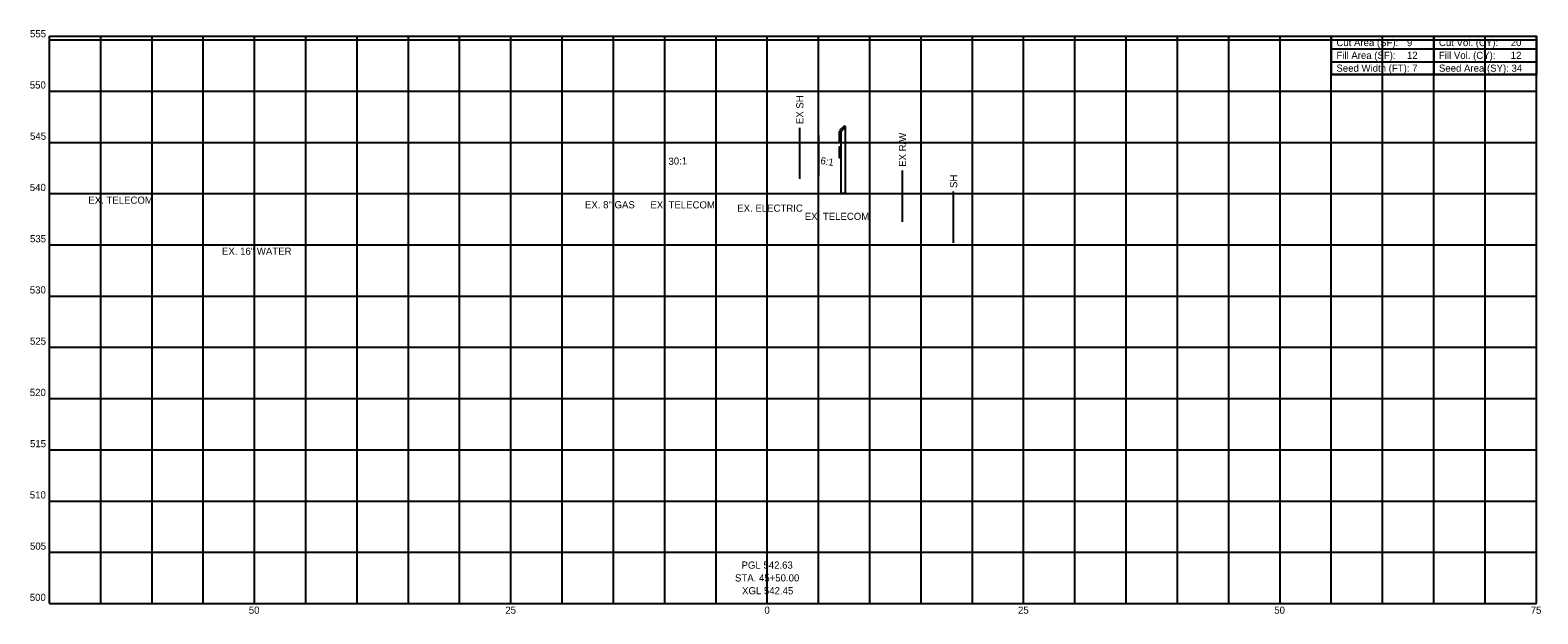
# Model space of a CAD drawing. Extents: x -72 to 149, y 499 to 556.
# Drawn here: x -71.9 to 75.1, y 499 to 556 of the extents above; entities that cross this region are included whole.
import ezdxf

# ---------------------------------------------------------------- set-up
doc = ezdxf.new("R2010")
doc.units = 0
for name, color, linetype in [('Default', 7, 'Continuous'), ('RW_P_Esmt_SH', 7, 'Continuous'), ('RW_X_Esmt_SH', 7, 'Continuous'), ('RW_X_Fee_RW', 7, 'Continuous'), ('SH_Data', 7, 'Continuous'), ('SH_Major_Grid_Line', 7, 'Continuous'), ('SH_Masking', 7, 'Continuous'), ('SH_Text', 7, 'Continuous'), ('UT_X_Electric_Text', 7, 'Continuous'), ('UT_X_Gas_Text', 7, 'Continuous'), ('UT_X_Telecom_Text', 7, 'Continuous')]:
    doc.layers.add(name, color=color, linetype=linetype)

msp = doc.modelspace()

# ---------------------------------------------------------------- linework, layer by layer
at = {"layer": 'Default'}
msp.add_circle((75, 555.37), 0.000417, dxfattribs=at)
msp.add_circle((75, 555.37), 0.000417, dxfattribs=at)
msp.add_circle((75, 555.37), 0.000417, dxfattribs=at)
msp.add_circle((75, 555.37), 0.000417, dxfattribs=at)
msp.add_circle((75, 555.37), 0.000417, dxfattribs=at)
msp.add_circle((75, 555.37), 0.000417, dxfattribs=at)
msp.add_circle((75, 555.37), 0.000417, dxfattribs=at)
msp.add_circle((75, 555.37), 0.000417, dxfattribs=at)
msp.add_circle((75, 555.37), 0.000417, dxfattribs=at)
msp.add_circle((75, 555.37), 0.000417, dxfattribs=at)
msp.add_circle((75, 555.37), 0.000417, dxfattribs=at)
msp.add_circle((75, 555.37), 0.000417, dxfattribs=at)
at = {"layer": 'RW_P_Esmt_SH'}
msp.add_line((18.17, 535.2), (18.17, 540.2), dxfattribs=at)
at = {"layer": 'RW_X_Esmt_SH'}
msp.add_line((3.17, 541.43), (3.17, 546.43), dxfattribs=at)
msp.add_line((3.17, 541.43), (3.17, 546.43), dxfattribs=at)
at = {"layer": 'RW_X_Fee_RW'}
msp.add_line((13.19, 537.26), (13.19, 542.26), dxfattribs=at)
at = {"layer": 'SH_Data'}
for p, q in [((55, 555.37), (75, 555.37)), ((55, 555.37), (55, 552.87)), ((65, 555.37), (65, 551.62)), ((75, 555.37), (75, 552.87)), ((55, 554.12), (75, 554.12)), ((55, 552.87), (75, 552.87)), ((63.3, 552.24), (63.3, 552.24)), ((72.95, 552.24), (72.95, 552.24))]:
    msp.add_line(p, q, dxfattribs=at)
msp.add_lwpolyline([(55, 552.87), (55, 551.62), (75, 551.62), (75, 552.87)], dxfattribs=at)
at = {"layer": 'SH_Major_Grid_Line'}
for p, q in [((-70, 555.37), (75, 555.37)), ((-70, 500), (-70, 555.37)), ((-70, 555), (75, 555)), ((-65, 500), (-65, 555.37)), ((-60, 500), (-60, 555.37)), ((-55, 500), (-55, 555.37)), ((-50, 500), (-50, 555.37)), ((-45, 500), (-45, 555.37)), ((-40, 500), (-40, 555.37)), ((-35, 500), (-35, 555.37)), ((-30, 500), (-30, 555.37)), ((-25, 500), (-25, 555.37)), ((-20, 500), (-20, 555.37)), ((-15, 500), (-15, 555.37)), ((-10, 500), (-10, 555.37)), ((-5, 500), (-5, 555.37)), ((0, 500), (0, 555.37)), ((5, 500), (5, 555.37)), ((10, 500), (10, 555.37)), ((15, 500), (15, 555.37)), ((20, 500), (20, 555.37)), ((25, 500), (25, 555.37)), ((30, 500), (30, 555.37)), ((35, 500), (35, 555.37)), ((40, 500), (40, 555.37)), ((45, 500), (45, 555.37)), ((50, 500), (50, 555.37)), ((55, 500), (55, 555.37)), ((60, 500), (60, 555.37)), ((65, 500), (65, 555.37)), ((70, 500), (70, 555.37)), ((75, 500), (75, 555.37)), ((-70, 550), (75, 550)), ((-70, 545), (75, 545)), ((-70, 540), (75, 540)), ((-70, 535), (75, 535)), ((-70, 530), (75, 530)), ((-70, 525), (75, 525)), ((-70, 520), (75, 520)), ((-70, 515), (75, 515)), ((-70, 510), (75, 510)), ((-70, 505), (75, 505)), ((-70, 500), (75, 500))]:
    msp.add_line(p, q, dxfattribs=at)
at = {"layer": 'SH_Masking'}
msp.add_lwpolyline([(55, 555.37), (75, 555.37), (75, 551.62), (55, 551.62)], close=True, dxfattribs=at)
at = {"layer": 'SH_Text'}
msp.add_line((5, 545.69), (5, 541.76), dxfattribs=at)
for points in [[(7.16, 546.03), (7, 546.03), (7, 545.03), (7.16, 545.03)], [(7.05, 546.15), (7.16, 546.03), (7.63, 546.51), (7.52, 546.62)], [(7.63, 546.03), (7.63, 546.51), (7.16, 546.03), (7.16, 540.03), (7.63, 540.03)], [(7.16, 544.53), (7, 544.53), (7, 543.53), (7.16, 543.53)]]:
    msp.add_lwpolyline(points, close=True, dxfattribs=at)

# ---------------------------------------------------------------- texts
at = {"layer": 'RW_P_Esmt_SH'}
msp.add_text('SH', height=0.7, rotation=90, dxfattribs=at).set_placement((18.52, 540.55))
at = {"layer": 'RW_X_Esmt_SH'}
msp.add_text('EX SH', height=0.7, rotation=90, dxfattribs=at).set_placement((3.52, 546.78))
msp.add_text('EX SH', height=0.7, rotation=90, dxfattribs=at).set_placement((3.52, 546.78))
at = {"layer": 'RW_X_Fee_RW'}
msp.add_text('EX R/W', height=0.7, rotation=90, dxfattribs=at).set_placement((13.54, 542.61))
at = {"layer": 'SH_Text'}
for s, p in [('555', (-71.9, 555.25)), ('Cut Area (SF):', (55.5, 554.39)), ('9', (62.38, 554.39)), ('Cut Vol. (CY):', (65.5, 554.39)), ('20', (72.5, 554.39)), ('Fill Area (SF):', (55.5, 553.14)), ('12', (62.38, 553.14)), ('Fill Vol. (CY):', (65.5, 553.14)), ('12', (72.5, 553.14)), ('Seed Width (FT): 7', (55.5, 551.89)), ('Seed Area (SY): 34', (65.5, 551.89)), ('550', (-71.92, 550.25)), ('545', (-71.9, 545.25)), ('540', (-71.92, 540.25)), ('EX. TELECOM', (-66.21, 539.01)), ('EX. TELECOM', (-11.4, 538.55)), ('535', (-71.9, 535.25)), ('EX. 16" WATER', (-53.18, 534.03)), ('530', (-71.92, 530.25)), ('525', (-71.9, 525.25)), ('520', (-71.92, 520.25)), ('515', (-71.9, 515.25)), ('510', (-71.92, 510.25)), ('505', (-71.9, 505.25)), ('STA. 45+50.00', (-3.15, 502.15)), ('PGL 542.63', (-2.51, 503.4)), ('XGL 542.45', (-2.46, 500.9)), ('500', (-71.92, 500.25)), ('50', (-50.56, 499)), ('25', (-25.55, 499)), ('0', (-0.28, 499)), ('25', (24.45, 499)), ('50', (49.44, 499)), ('75', (74.45, 499))]:
    msp.add_text(s, height=0.7, dxfattribs=at).set_placement(p)
for s, rotation, p in [('30:1', 1.9115, (-9.63, 542.8)), ('6:1', 350.5358, (5.14, 542.9))]:
    msp.add_text(s, height=0.7, rotation=rotation, dxfattribs=at).set_placement(p)
at = {"layer": 'UT_X_Electric_Text'}
msp.add_text('EX. ELECTRIC', height=0.7, dxfattribs=at).set_placement((-2.93, 538.23))
at = {"layer": 'UT_X_Gas_Text'}
msp.add_text('EX. 8" GAS', height=0.7, dxfattribs=at).set_placement((-17.78, 538.56))
at = {"layer": 'UT_X_Telecom_Text'}
msp.add_text('EX. TELECOM', height=0.7, dxfattribs=at).set_placement((3.65, 537.43))

doc.saveas('drawing.dxf')
